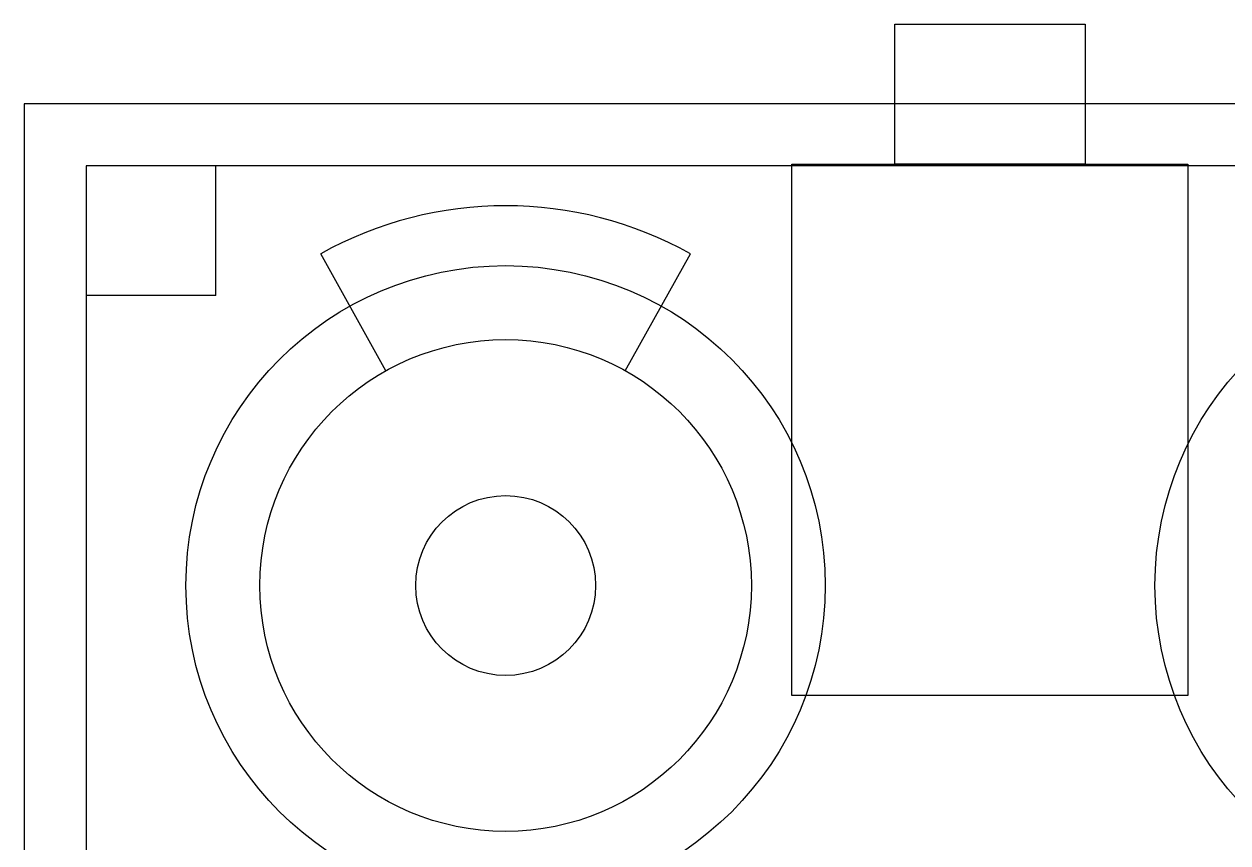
# Model space of a CAD drawing. Header units: inches. Extents: x -5 to 142, y -3 to 122.
# Drawn here: x -3.1 to 57.2, y 81.1 to 122.1 of the extents above; entities that cross this region are included whole.
import ezdxf

# ---------------------------------------------------------------- set-up
doc = ezdxf.new("R2010")
doc.units = ezdxf.units.IN
doc.header["$MEASUREMENT"] = 0

msp = doc.modelspace()

# ---------------------------------------------------------------- linework, layer by layer
for p, q in [((6.5, 108.5), (6.5, 115)), ((15.0118, 104.7439), (11.75, 110.5963)), ((26.9882, 104.7439), (30.25, 110.5963)), ((6.5, 108.5), (0, 108.5))]:
    msp.add_line(p, q)
for points in [[(40.4758, 122.084), (50.0008, 122.084), (50.0008, 115.0736), (40.4758, 115.0736)], [(-3.1, -3.1), (142.1, -3.1), (142.1, 118.1), (-3.1, 118.1)], [(0, 0), (139, 0), (139, 115), (0, 115)], [(35.3323, 115.0736), (55.1443, 115.0736), (55.1443, 88.5052), (35.3323, 88.5052)]]:
    msp.add_lwpolyline(points, close=True)
for centre, radius in [((21, 94), 16), ((69.5, 94), 16), ((21, 94), 12.3), ((21, 94), 4.5)]:
    msp.add_circle(centre, radius)
msp.add_arc((21, 94), 19, 60.866767, 119.133233)

doc.saveas('drawing.dxf')
